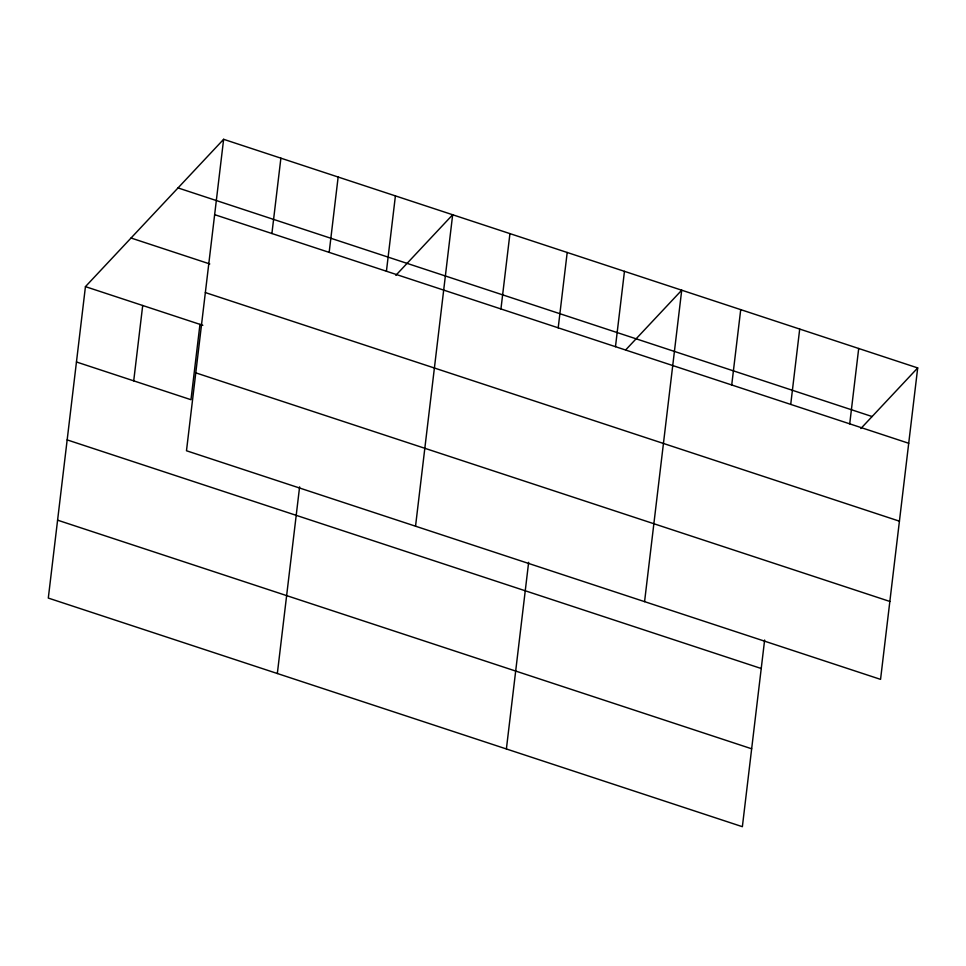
<?xml version="1.0" encoding="UTF-8"?>
<svg xmlns="http://www.w3.org/2000/svg" width="966" height="966" viewBox="0 0 966 966"><rect width="100%" height="100%" fill="white"/><g stroke="black" fill="none" stroke-linecap="round" stroke-linejoin="round"><path stroke-width="1.45" d="M223.629 139.309L186.486 450.76L880.557 679.364L917.7 367.925L223.629 139.309L85.443 286.636L48.3 598.075L742.371 826.691L764.625 640.035M133.719 380.845L142.702 305.498M199.962 324.359L190.978 399.707L76.447 361.984M271.905 233.518L280.889 158.17M277.339 673.519L299.605 486.864M329.165 252.38L338.148 177.032M386.424 271.241L395.408 195.893M415.537 526.204L452.668 214.754L395.831 275.346M500.943 308.963L509.939 233.615M506.389 748.964L528.644 562.309M558.203 327.824L567.199 252.476M615.475 346.685L624.459 271.337M644.576 601.637L681.718 290.198L625.896 349.692M731.721 384.975L740.717 309.627M790.719 404.404L799.703 329.056M849.718 423.845L858.702 348.485M860.863 428.518L917.7 367.925M178.022 187.923L872.093 416.539M214.645 214.657L908.716 443.273M131.038 238.022L209.779 263.947M205.36 292.577L899.431 521.181M85.443 286.636L202.824 325.3M195.784 372.852L889.855 601.456M67.161 439.892L761.232 668.508M57.586 520.167L751.657 748.783"/></g></svg>
